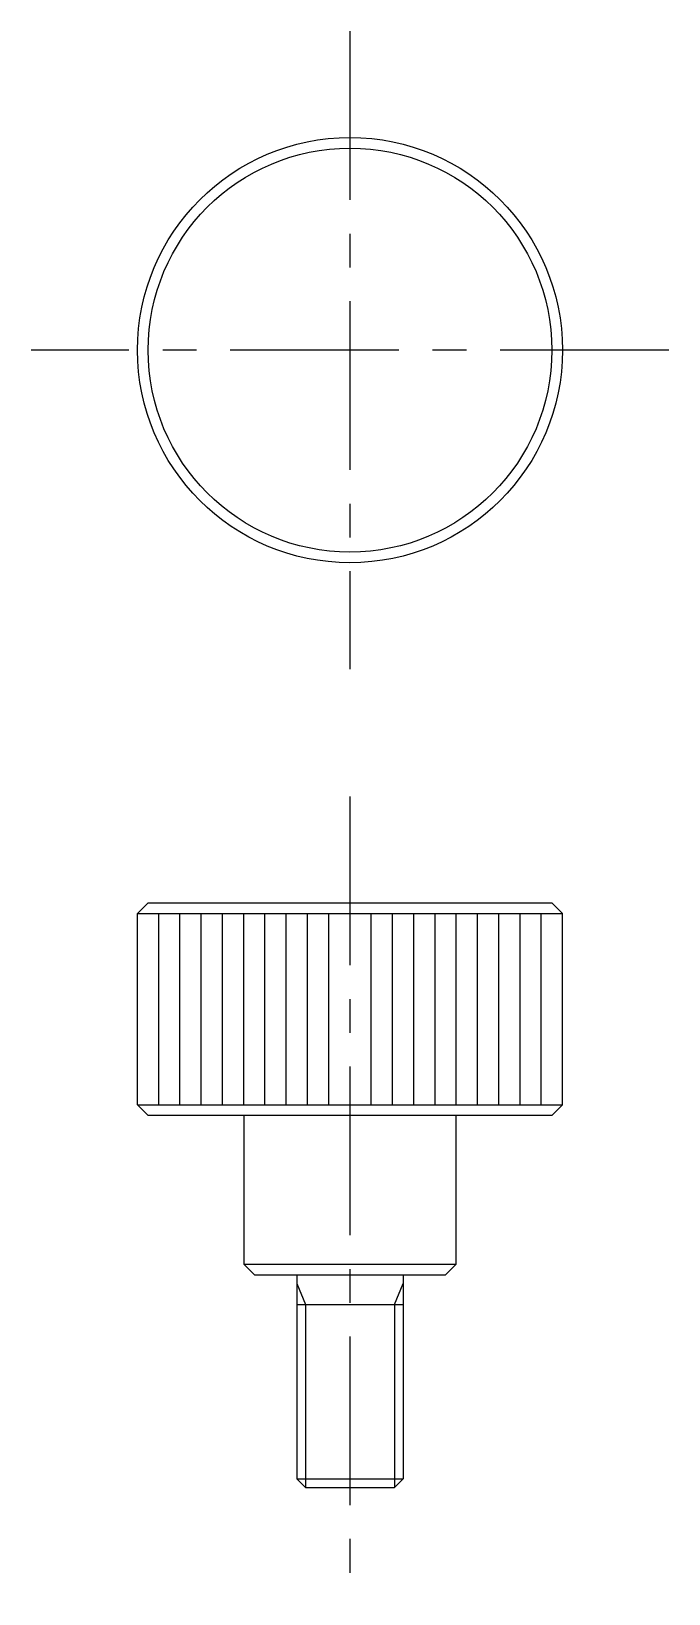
# Model space of a CAD drawing. Extents: x 12 to 160, y 11 to 155.
# Drawn here: x 129.8 to 159.8, y 81.2 to 154.7 of the extents above; entities outside this region: 2.
import ezdxf

# ---------------------------------------------------------------- set-up
doc = ezdxf.new("R2010")
doc.units = 0
doc.header["$LTSCALE"] = 0.25
doc.linetypes.add('CENTER', pattern=[50.8, 31.75, -6.35, 6.35, -6.35])
doc.layers.get('0').update_dxf_attribs({"linetype": 'CONTINUOUS'})
doc.layers.add('CENTER', color=1, linetype='CENTER')

msp = doc.modelspace()

# ---------------------------------------------------------------- linework, layer by layer
at = {"linetype": 'CONTINUOUS'}
for p, q in [((135.276, 113.671), (134.776, 113.171)), ((135.276, 113.671), (154.276, 113.671)), ((154.276, 113.671), (154.776, 113.171)), ((134.776, 113.171), (154.776, 113.171)), ((134.776, 104.171), (134.776, 113.171)), ((135.776, 104.171), (135.776, 113.171)), ((136.776, 104.171), (136.776, 113.171)), ((137.776, 104.171), (137.776, 113.171)), ((138.776, 104.171), (138.776, 113.171)), ((139.776, 104.171), (139.776, 113.171)), ((140.776, 104.171), (140.776, 113.171)), ((141.776, 104.171), (141.776, 113.171)), ((142.776, 104.171), (142.776, 113.171)), ((143.776, 104.171), (143.776, 113.171)), ((145.776, 104.171), (145.776, 113.171)), ((146.776, 104.171), (146.776, 113.171)), ((147.776, 104.171), (147.776, 113.171)), ((148.776, 104.171), (148.776, 113.171)), ((149.776, 104.171), (149.776, 113.171)), ((150.776, 104.171), (150.776, 113.171)), ((151.776, 104.171), (151.776, 113.171)), ((152.776, 104.171), (152.776, 113.171)), ((153.776, 104.171), (153.776, 113.171)), ((154.776, 104.171), (154.776, 113.171)), ((134.776, 104.171), (154.776, 104.171)), ((134.776, 104.171), (135.276, 103.671)), ((154.276, 103.671), (135.276, 103.671)), ((139.776, 103.671), (139.776, 96.671)), ((149.776, 96.671), (149.776, 103.671)), ((154.276, 103.671), (154.776, 104.171)), ((139.776, 96.671), (149.776, 96.671)), ((139.776, 96.671), (140.276, 96.171)), ((149.276, 96.171), (149.776, 96.671)), ((140.276, 96.171), (149.276, 96.171)), ((142.276, 96.171), (142.276, 86.571)), ((147.276, 96.171), (147.276, 86.571)), ((142.276, 94.771), (147.276, 94.771)), ((142.276, 86.571), (147.276, 86.571)), ((142.676, 86.171), (142.276, 86.571)), ((142.676, 86.171), (146.876, 86.171)), ((146.876, 86.171), (147.276, 86.571))]:
    msp.add_line(p, q, dxfattribs=at)
at = {"color": 3}
for p, q in [((142.276, 95.771), (142.676, 94.771)), ((146.876, 94.771), (147.276, 95.771))]:
    msp.add_line(p, q, dxfattribs=at)
at = {"color": 3, "linetype": 'CONTINUOUS'}
for p, q in [((142.676, 94.771), (142.676, 86.171)), ((146.876, 94.771), (146.876, 86.171))]:
    msp.add_line(p, q, dxfattribs=at)
for p, q in [((143.726, 86.171), (143.726, 86.171)), ((144.776, 86.171), (144.776, 86.171))]:
    msp.add_line(p, q)
at = {"linetype": 'CONTINUOUS'}
for radius in [10, 9.5]:
    msp.add_circle((144.776, 139.669), radius, dxfattribs=at)
at = {"layer": 'CENTER', "color": 1, "linetype": 'CENTER'}
for p, q in [((144.776, 154.669), (144.776, 124.669)), ((159.776, 139.669), (129.776, 139.669)), ((144.776, 118.671), (144.776, 81.171))]:
    msp.add_line(p, q, dxfattribs=at)

# ---------------------------------------------------------------- texts
for s, p in [('NKOSAF5-10-10', (11.336, 21.575)), ('NKOSAF05-10-10', (11.336, 11.476))]:
    msp.add_text(s, height=4).set_placement(p)

doc.saveas('drawing.dxf')
